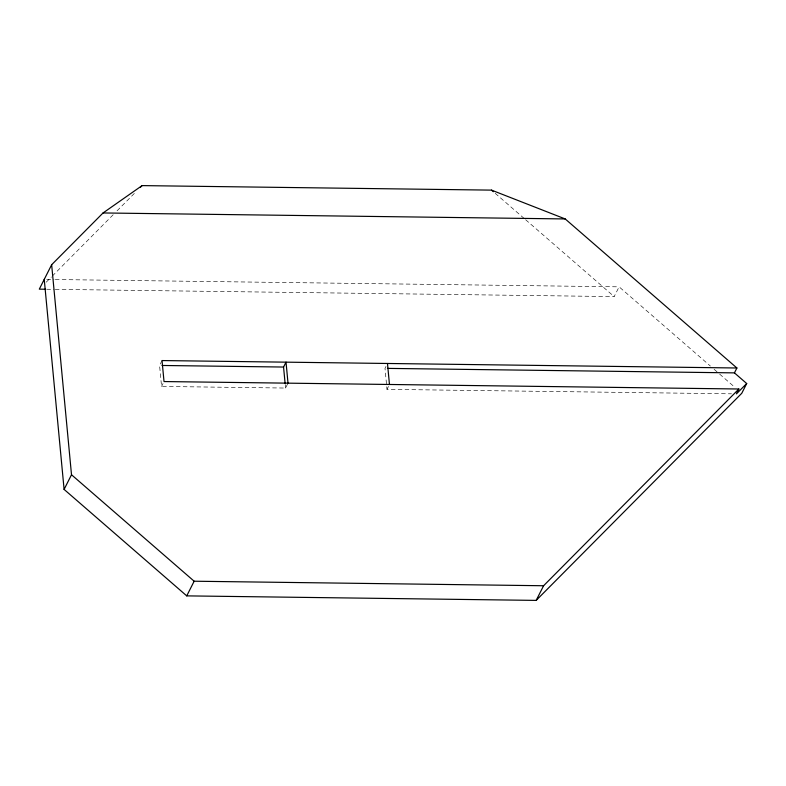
<?xml version="1.0" encoding="UTF-8"?>
<svg xmlns="http://www.w3.org/2000/svg" width="786" height="786" viewBox="0 0 786 786"><rect width="100%" height="100%" fill="white"/><g stroke="black" fill="none" stroke-linecap="round" stroke-linejoin="round"><path stroke-width="0.59" stroke-dasharray="3.93 2.95" d="M162.034 360.558L159.568 365.441L161.552 386.437L285.544 388.048L288.01 383.165M161.552 386.437L163.036 383.509M385.995 366.404L385.002 368.359L386.987 389.355L731.52 393.815M386.987 389.355L388.471 386.427M55.236 289.356L614.171 296.597L619.113 286.831L710.406 366.08M46.207 282.194L51.395 276.967M52.259 276.102L113.587 214.323M117.045 210.835L135.182 192.57M46.688 279.413L54.047 279.511M55.275 279.531L619.113 286.831M46.659 289.248L54.008 289.346M714.091 369.282L718.709 373.281M719.622 374.087L734.379 386.889M495.209 193.327L524.724 218.95M525.647 219.746L614.171 296.597M285.21 384.541L285.544 388.048"/><path stroke-width="1.18" d="M387.459 368.388L734.438 372.878L736.904 367.995L565.203 218.94L491.525 190.124L142.089 185.604L103.054 212.957L51.65 264.735L39.3 289.15L45.431 289.238M734.438 372.878L746.7 383.529L741.758 393.295L536.17 600.396L186.744 595.876L64.098 489.403L71.506 474.754L51.65 264.735M285.102 383.381L283.559 367.042L286.025 362.159L288.01 383.165M186.744 595.876L194.152 581.218L543.588 585.747L738.889 389.001L164.019 381.554L162.034 360.558L736.904 367.995M536.17 600.396L543.588 585.747M738.889 389.001L736.423 393.884L746.7 383.529M140.37 187.343L142.089 185.604M103.054 212.957L565.203 218.94M162.024 365.47L283.559 367.042M491.525 190.124L493.372 191.725M71.506 474.754L194.152 581.218M387.478 363.476L389.463 384.472M44.242 279.384L64.098 489.403"/></g></svg>
